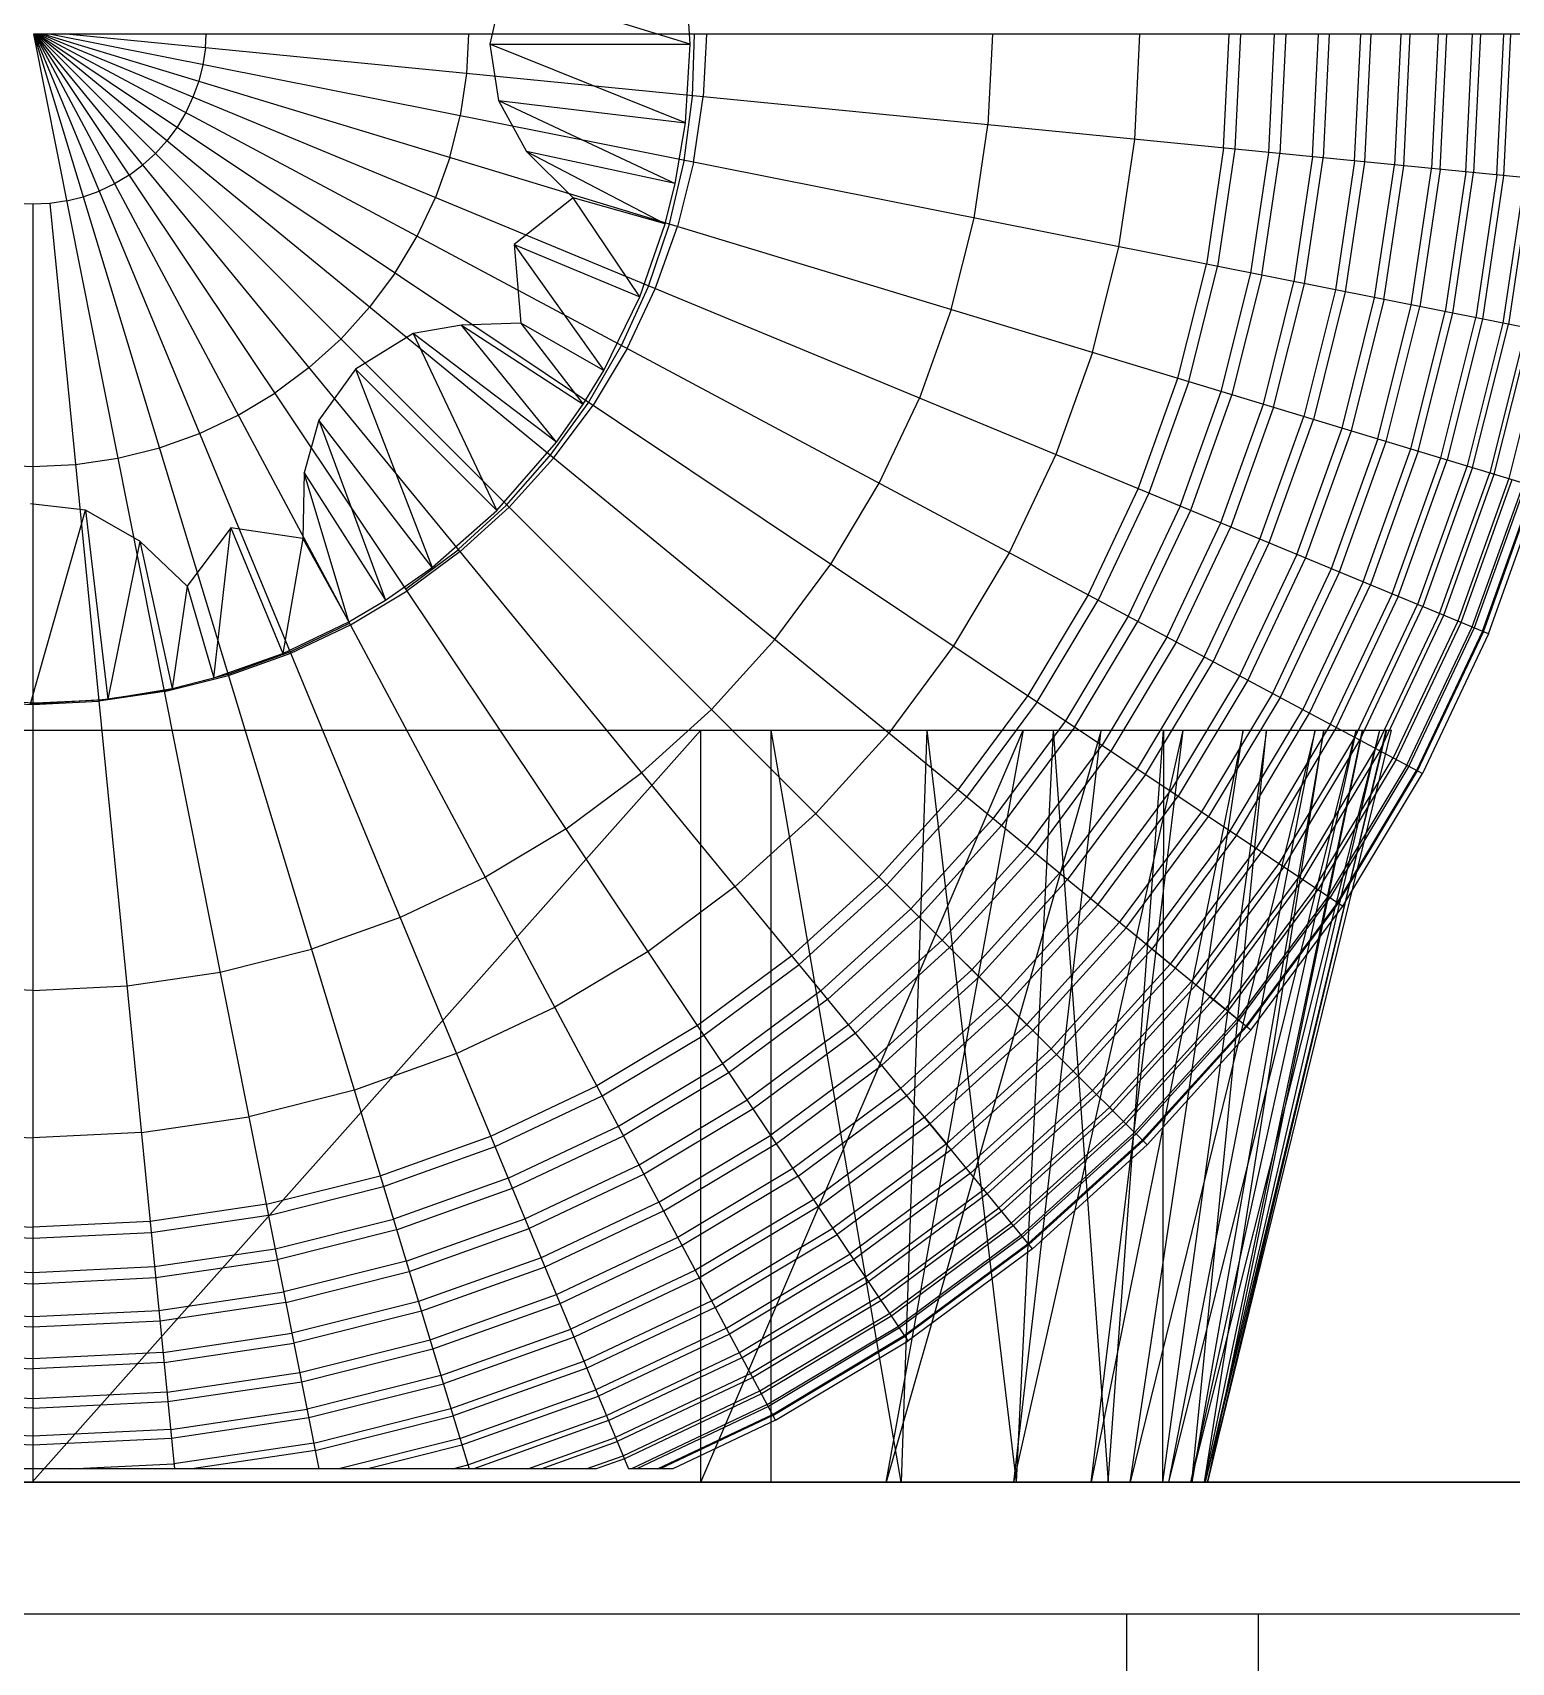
# Model space of a CAD drawing. Header units: inches. Extents: x 0 to 54693, y 0 to 31146.
# Drawn here: x 50960.3 to 51072.4, y 7954.7 to 8078.2 of the extents above; entities that cross this region are included whole.
import ezdxf

# ---------------------------------------------------------------- set-up
doc = ezdxf.new("R2010")
doc.units = ezdxf.units.IN
doc.header["$MEASUREMENT"] = 0
doc.layers.add('Added', color=3, linetype='Continuous')

msp = doc.modelspace()

# ---------------------------------------------------------------- linework, layer by layer
at = {"layer": 'Added', "linetype": 'Continuous', "lineweight": -2, "ltscale": 0.18}
for p, q in [((51010.14, 8077.34), (51009.77, 8083.4)), ((50995.94, 8081.72), (50994.97, 8077.34)), ((51010.14, 8077.34), (50995.94, 8081.72)), ((50960.38, 8078.1), (50982.01, 7969.35)), ((50960.4, 8078.1), (50960.38, 8078.1)), ((50960.4, 8078.1), (50993.39, 7969.35)), ((50960.43, 8078.1), (50960.4, 8078.1)), ((50960.43, 8078.1), (51005.48, 7969.35)), ((50960.46, 8078.1), (50960.43, 8078.1)), ((51016.62, 7973.04), (50960.46, 8078.1)), ((50960.49, 8078.1), (50960.46, 8078.1)), ((51026.67, 7979.06), (50960.49, 8078.1)), ((50960.53, 8078.1), (50960.49, 8078.1)), ((51036.09, 7986.04), (50960.53, 8078.1)), ((50960.58, 8078.1), (50960.53, 8078.1)), ((51029.81, 8008.87), (50960.58, 8078.1)), ((50960.7, 8078.1), (50960.58, 8078.1)), ((51052.64, 8002.6), (50960.63, 8078.1)), ((50960.8, 8078.1), (50960.7, 8078.1)), ((50960.7, 8078.1), (51059.62, 8012.01)), ((50960.93, 8078.1), (50960.8, 8078.1)), ((50960.8, 8078.1), (51065.64, 8022.06)), ((51070.66, 8032.65), (50960.93, 8078.1)), ((51079.73, 8078.1), (50960.93, 8078.1)), ((50961.15, 8078.1), (51074.6, 8043.69)), ((51077.45, 8055.06), (50961.58, 8078.1)), ((51079.17, 8066.65), (50962.87, 8078.1)), ((50973.4, 8077.07), (50973.45, 8078.1)), ((50993.33, 8078.1), (50993.19, 8075.12)), ((51010.32, 8073.39), (51010.46, 8078.1)), ((51011.37, 8078.1), (51011.14, 8073.35)), ((51033.05, 8078.1), (51032.71, 8071.22)), ((51043.84, 8070.13), (51044.23, 8078.1)), ((51050.57, 8069.46), (51051, 8078.1)), ((51051.86, 8078.1), (51051.43, 8069.38)), ((51054, 8069.13), (51054.44, 8078.1)), ((51055.28, 8078.1), (51054.83, 8069.04)), ((51057.32, 8068.8), (51057.77, 8078.1)), ((51058.58, 8078.1), (51058.12, 8068.72)), ((51060.5, 8068.49), (51060.97, 8078.1)), ((51061.74, 8078.1), (51061.26, 8068.41)), ((51064, 8078.1), (51063.52, 8068.19)), ((51064.23, 8068.12), (51064.72, 8078.1)), ((51066.84, 8078.1), (51066.34, 8067.91)), ((51066.99, 8067.85), (51067.49, 8078.1)), ((51068.94, 8067.66), (51069.45, 8078.1)), ((51070.04, 8078.1), (51069.52, 8067.6)), ((51071.29, 8067.42), (51071.82, 8078.1)), ((51072.33, 8078.1), (51071.8, 8067.37)), ((50973.4, 8077.07), (50973.21, 8075.79)), ((50994.97, 8077.34), (51010.14, 8077.34)), ((51009.78, 8071.4), (50994.97, 8077.34)), ((50994.97, 8077.34), (50995.61, 8073.09)), ((51009.78, 8071.4), (51010.14, 8077.34)), ((50973.21, 8075.79), (50972.9, 8074.54)), ((50993.19, 8075.12), (50992.71, 8071.91)), ((50972.9, 8074.54), (50972.46, 8073.33)), ((50972.46, 8073.33), (50971.91, 8072.16)), ((50995.61, 8073.09), (50997.75, 8069.22)), ((50995.61, 8073.09), (51009.01, 8066.79)), ((50995.61, 8073.09), (51009.78, 8071.4)), ((51009.68, 8068.54), (51010.32, 8073.39)), ((51010.4, 8068.39), (51011.14, 8073.35)), ((50971.91, 8072.16), (50971.25, 8071.05)), ((50991.92, 8068.77), (50992.71, 8071.91)), ((51009.01, 8066.79), (51009.78, 8071.4)), ((50971.25, 8071.05), (50970.48, 8070.02)), ((51031.67, 8064.16), (51032.71, 8071.22)), ((51042.63, 8061.98), (51043.84, 8070.13)), ((50968.66, 8068.2), (50969.62, 8069.06)), ((50970.48, 8070.02), (50969.62, 8069.06)), ((50997.75, 8069.22), (51001.28, 8065.7)), ((51009.01, 8066.79), (50997.75, 8069.22)), ((50997.75, 8069.22), (51008.24, 8063.72)), ((51050.57, 8069.46), (51049.27, 8060.66)), ((51051.43, 8069.38), (51050.11, 8060.49)), ((51052.64, 8059.99), (51054, 8069.13)), ((51053.47, 8059.83), (51054.83, 8069.04)), ((50967.63, 8067.43), (50968.66, 8068.2)), ((50991.92, 8068.77), (50990.83, 8065.72)), ((51008.57, 8063.72), (51009.68, 8068.47)), ((51010.4, 8068.39), (51009.19, 8063.53)), ((51009.68, 8068.47), (51009.68, 8068.54)), ((51057.32, 8068.8), (51055.91, 8059.34)), ((51056.71, 8059.18), (51058.12, 8068.72)), ((51060.5, 8068.49), (51059.05, 8058.72)), ((51061.26, 8068.41), (51059.8, 8058.57)), ((51062.02, 8058.12), (51063.52, 8068.19)), ((51062.72, 8057.98), (51064.23, 8068.12)), ((51064.8, 8057.57), (51066.34, 8067.91)), ((51066.99, 8067.85), (51065.45, 8057.44)), ((51068.94, 8067.66), (51067.37, 8057.06)), ((50966.52, 8066.77), (50965.36, 8066.22)), ((50967.63, 8067.43), (50966.52, 8066.77)), ((51008.24, 8063.72), (51009.01, 8066.79)), ((51067.94, 8056.95), (51069.52, 8067.6)), ((51071.29, 8067.42), (51069.69, 8056.6)), ((51071.8, 8067.37), (51070.19, 8056.5)), ((51073.38, 8067.22), (51071.74, 8056.19)), ((51073.8, 8067.18), (51072.16, 8056.11)), ((50960.33, 8065.22), (50959.04, 8065.28)), ((50961.62, 8065.28), (50960.33, 8065.22)), ((50960.33, 8065.22), (50960.33, 7968.35)), ((50962.89, 8065.47), (50961.62, 8065.28)), ((50961.62, 8065.28), (50971.06, 7969.35)), ((50962.89, 8065.47), (50964.14, 8065.78)), ((50964.14, 8065.78), (50965.36, 8066.22)), ((50989.45, 8062.79), (50990.83, 8065.72)), ((51001.28, 8065.7), (50996.8, 8062.16)), ((51006.33, 8058.21), (51001.28, 8065.7)), ((51008.24, 8063.72), (51001.28, 8065.7)), ((51029.93, 8057.24), (51031.67, 8064.16)), ((50987.78, 8060.01), (50989.45, 8062.79)), ((51006.33, 8058.21), (51008.24, 8063.72)), ((51006.95, 8058.94), (51008.55, 8063.63)), ((51007.5, 8058.81), (51009.19, 8063.53)), ((51008.55, 8063.63), (51008.57, 8063.72)), ((50996.8, 8062.16), (51006.33, 8058.21)), ((50996.8, 8062.16), (50997.3, 8056.19)), ((50996.8, 8062.16), (51003.59, 8052.61)), ((51040.63, 8053.99), (51042.63, 8061.98)), ((51047.11, 8052.03), (51049.27, 8060.66)), ((51047.93, 8051.78), (51050.11, 8060.49)), ((50987.78, 8060.01), (50985.85, 8057.41)), ((51050.4, 8051.03), (51052.64, 8059.99)), ((51053.47, 8059.83), (51051.2, 8050.79)), ((51053.59, 8050.06), (51055.91, 8059.34)), ((51054.36, 8049.83), (51056.71, 8059.18)), ((51003.59, 8052.61), (51006.33, 8058.21)), ((51004.93, 8054.51), (51006.95, 8058.94)), ((51005.36, 8054.29), (51007.5, 8058.81)), ((51059.05, 8058.72), (51056.65, 8049.13)), ((51059.8, 8058.57), (51057.38, 8048.91)), ((51059.55, 8048.25), (51062.02, 8058.12)), ((51062.72, 8057.98), (51060.24, 8048.05)), ((50985.85, 8057.41), (50983.68, 8055.01)), ((51029.93, 8057.24), (51027.53, 8050.52)), ((51062.26, 8047.43), (51064.8, 8057.57)), ((51062.89, 8047.24), (51065.45, 8057.44)), ((51064.76, 8046.67), (51067.37, 8057.06)), ((51065.32, 8046.5), (51067.94, 8056.95)), ((51067.03, 8045.99), (51069.69, 8056.6)), ((50989.15, 8055.41), (50984.77, 8052.71)), ((50992.81, 8056.06), (50989.15, 8055.41)), ((51000.02, 8047.19), (50989.15, 8055.41)), ((50989.15, 8055.41), (50995.49, 8041.99)), ((50997.3, 8056.19), (50992.81, 8056.06)), ((50992.81, 8056.06), (51002.03, 8050.05)), ((51000.02, 8047.19), (50992.81, 8056.06)), ((51003.59, 8052.61), (50997.3, 8056.19)), ((50997.3, 8056.19), (51002.03, 8050.05)), ((51070.19, 8056.5), (51067.51, 8045.84)), ((51071.74, 8056.19), (51069.03, 8045.38)), ((51069.44, 8045.25), (51072.16, 8056.11)), ((51073.51, 8055.84), (51070.76, 8044.85)), ((51071.09, 8044.75), (51073.85, 8055.77)), ((51074.98, 8055.55), (51072.19, 8044.42)), ((50981.27, 8052.83), (50983.68, 8055.01)), ((51002.4, 8050.13), (51004.89, 8054.42)), ((51005.36, 8054.29), (51002.78, 8049.99)), ((51004.89, 8054.42), (51004.93, 8054.51)), ((50981.27, 8052.83), (50978.67, 8050.9)), ((51040.63, 8053.99), (51037.85, 8046.24)), ((50984.77, 8052.71), (50982.01, 8048.84)), ((50995.49, 8041.99), (50984.77, 8052.71)), ((50984.77, 8052.71), (50990.58, 8037.68)), ((51002.03, 8050.05), (51003.59, 8052.61)), ((51044.11, 8043.65), (51047.11, 8052.03)), ((51047.93, 8051.78), (51044.9, 8043.32)), ((50975.89, 8049.23), (50978.67, 8050.9)), ((51024.48, 8044.07), (51027.53, 8050.52)), ((51047.29, 8042.33), (51050.4, 8051.03)), ((51051.2, 8050.79), (51048.06, 8042.01)), ((50972.96, 8047.85), (50975.89, 8049.23)), ((50999.54, 8046.18), (51002.4, 8050.13)), ((50999.79, 8045.96), (51002.78, 8049.99)), ((51000.02, 8047.19), (51002.03, 8050.05)), ((51050.37, 8041.06), (51053.59, 8050.06)), ((51054.36, 8049.83), (51051.12, 8040.75)), ((51053.32, 8039.83), (51056.65, 8049.13)), ((50982.01, 8048.84), (50980.88, 8044.86)), ((50990.58, 8037.68), (50982.01, 8048.84)), ((50982.01, 8048.84), (50987.05, 8035.2)), ((51054.03, 8039.54), (51057.38, 8048.91)), ((51056.12, 8038.67), (51059.55, 8048.25)), ((51060.24, 8048.05), (51056.78, 8038.4)), ((50966.77, 8045.97), (50969.91, 8046.76)), ((50969.91, 8046.76), (50972.96, 8047.85)), ((50995.49, 8041.99), (51000.02, 8047.19)), ((51062.26, 8047.43), (51058.74, 8037.59)), ((51059.35, 8037.34), (51062.89, 8047.24)), ((51061.16, 8036.59), (51064.76, 8046.67)), ((50957.09, 8045.49), (50960.33, 8045.33)), ((50960.33, 8045.33), (50963.56, 8045.49)), ((50963.56, 8045.49), (50966.77, 8045.97)), ((50996.19, 8042.39), (50999.49, 8046.11)), ((50999.79, 8045.96), (50996.43, 8042.25)), ((50999.49, 8046.11), (50999.54, 8046.18)), ((51037.85, 8046.24), (51034.33, 8038.8)), ((51065.32, 8046.5), (51061.7, 8036.36)), ((51063.34, 8035.68), (51067.03, 8045.99)), ((51063.81, 8035.49), (51067.51, 8045.84)), ((50980.88, 8044.86), (50980.78, 8039.89)), ((50980.88, 8044.86), (50987.05, 8035.2)), ((50984.27, 8033.55), (50980.88, 8044.86)), ((51069.03, 8045.38), (51065.28, 8034.88)), ((51069.44, 8045.25), (51065.67, 8034.72)), ((51066.94, 8034.19), (51070.76, 8044.85)), ((51067.26, 8034.06), (51071.09, 8044.75)), ((51072.19, 8044.42), (51068.33, 8033.62)), ((51068.57, 8033.52), (51072.44, 8044.34)), ((51020.81, 8037.94), (51024.48, 8044.07)), ((51040.3, 8035.61), (51044.11, 8043.65)), ((51044.9, 8043.32), (51041.06, 8035.2)), ((51069.41, 8033.17), (51073.32, 8044.08)), ((51073.48, 8044.03), (51069.57, 8033.1)), ((51070.19, 8032.85), (51074.12, 8043.83)), ((51070.27, 8032.81), (51074.2, 8043.81)), ((51070.66, 8032.65), (51074.6, 8043.69)), ((50964.31, 8042.03), (50960.14, 8042.51)), ((50960.14, 8027.34), (50964.31, 8042.03)), ((50968.43, 8039.68), (50964.31, 8042.03)), ((50964.31, 8042.03), (50966.01, 8027.69)), ((50990.58, 8037.68), (50995.49, 8041.99)), ((50992.58, 8039.06), (50996.19, 8042.39)), ((50996.43, 8042.25), (50992.72, 8038.89)), ((51047.29, 8042.33), (51043.34, 8033.98)), ((51048.06, 8042.01), (51044.08, 8033.59)), ((50975.32, 8040.68), (50972.02, 8036.27)), ((50974.03, 8029.32), (50975.32, 8040.68)), ((50980.78, 8039.89), (50975.32, 8040.68)), ((50975.32, 8040.68), (50979.27, 8031.15)), ((51046.28, 8032.41), (51050.37, 8041.06)), ((51046.99, 8032.03), (51051.12, 8040.75)), ((50968.43, 8039.68), (50966.01, 8027.69)), ((50972.02, 8036.27), (50968.43, 8039.68)), ((50968.43, 8039.68), (50970.89, 8028.51)), ((50980.78, 8039.89), (50979.27, 8031.15)), ((50980.78, 8039.89), (50984.27, 8033.55)), ((51049.1, 8030.9), (51053.32, 8039.83)), ((51049.78, 8030.54), (51054.03, 8039.54)), ((50988.6, 8036.05), (50992.55, 8039.03)), ((50992.72, 8038.89), (50988.69, 8035.9)), ((50992.55, 8039.03), (50992.58, 8039.06)), ((51034.33, 8038.8), (51030.1, 8031.73)), ((51056.12, 8038.67), (51051.77, 8029.47)), ((51056.78, 8038.4), (51052.4, 8029.14)), ((50987.05, 8035.2), (50990.58, 8037.68)), ((51016.55, 8032.21), (51020.81, 8037.94)), ((51058.74, 8037.59), (51054.27, 8028.14)), ((51059.35, 8037.34), (51054.85, 8027.83)), ((50972.02, 8036.27), (50970.89, 8028.51)), ((50972.02, 8036.27), (50974.03, 8029.32)), ((50984.4, 8033.33), (50988.69, 8035.9)), ((51040.3, 8035.61), (51035.73, 8027.97)), ((51061.16, 8036.59), (51056.58, 8026.91)), ((51057.09, 8026.63), (51061.7, 8036.36)), ((51063.34, 8035.68), (51058.66, 8025.79)), ((50984.27, 8033.55), (50987.05, 8035.2)), ((51036.44, 8027.5), (51041.06, 8035.2)), ((51063.81, 8035.49), (51059.11, 8025.55)), ((51060.51, 8024.8), (51065.28, 8034.88)), ((51060.89, 8024.6), (51065.67, 8034.72)), ((50979.27, 8031.15), (50984.27, 8033.55)), ((50979.87, 8031.31), (50984.33, 8033.45)), ((50979.87, 8031.18), (50984.4, 8033.33)), ((51043.34, 8033.98), (51038.59, 8026.06)), ((51039.29, 8025.59), (51044.08, 8033.59)), ((51066.94, 8034.19), (51062.1, 8023.95)), ((51062.41, 8023.79), (51067.26, 8034.06)), ((51068.33, 8033.62), (51063.42, 8023.25)), ((51063.65, 8023.13), (51068.57, 8033.52)), ((51064.46, 8022.69), (51069.41, 8033.17)), ((51069.57, 8033.1), (51064.61, 8022.61)), ((51016.55, 8032.21), (51011.76, 8026.92)), ((51046.28, 8032.41), (51041.36, 8024.21)), ((51046.99, 8032.03), (51042.03, 8023.76)), ((51070.19, 8032.85), (51065.2, 8022.3)), ((51065.28, 8022.26), (51070.27, 8032.81)), ((51070.66, 8032.65), (51065.64, 8022.06)), ((50974.03, 8029.32), (50979.27, 8031.15)), ((50975.15, 8029.5), (50979.87, 8031.18)), ((50975.2, 8029.62), (50979.87, 8031.31)), ((51030.1, 8031.73), (51025.19, 8025.12)), ((51049.1, 8030.9), (51044.02, 8022.43)), ((50970.29, 8028.28), (50975.15, 8029.5)), ((50970.39, 8028.39), (50975.2, 8029.62)), ((51044.66, 8022), (51049.78, 8030.54)), ((51051.77, 8029.47), (51046.54, 8020.75)), ((50970.29, 8028.28), (50965.33, 8027.54)), ((50965.48, 8027.66), (50970.39, 8028.39)), ((50966.01, 8027.69), (50970.89, 8028.51)), ((50970.89, 8028.51), (50974.03, 8029.32)), ((51052.4, 8029.14), (51047.14, 8020.35)), ((51054.27, 8028.14), (51048.9, 8019.17)), ((50955.32, 8027.54), (50960.33, 8027.3)), ((50955.56, 8027.66), (50960.52, 8027.41)), ((50960.14, 8027.34), (50966.01, 8027.69)), ((50960.33, 8027.3), (50965.33, 8027.54)), ((50960.52, 8027.41), (50965.48, 8027.66)), ((51011.76, 8026.92), (51006.47, 8022.13)), ((51035.73, 8027.97), (51030.43, 8020.82)), ((51036.44, 8027.5), (51031.09, 8020.28)), ((51054.85, 8027.83), (51049.44, 8018.81)), ((51051.07, 8017.72), (51056.58, 8026.91)), ((51038.59, 8026.06), (51033.09, 8018.64)), ((51051.56, 8017.4), (51057.09, 8026.63)), ((51058.66, 8025.79), (51053.04, 8016.41)), ((50856.27, 8025.35), (51063.3, 8025.35)), ((51010.96, 8025.35), (50960.27, 7968.35)), ((51010.96, 7968.35), (51035.37, 8025.35)), ((51010.96, 7968.35), (51010.96, 8025.35)), ((51026.14, 7968.35), (51016.27, 8025.35)), ((51016.27, 7968.35), (51016.27, 8025.35)), ((51025.19, 8025.12), (51019.66, 8019.02)), ((51041.29, 8025.35), (51024.99, 7968.35)), ((51028.07, 8025.35), (51026.14, 7968.35)), ((51028.07, 8025.35), (51030.06, 8008.63)), ((51035.37, 8025.35), (51030.44, 7998.31)), ((51039.29, 8025.59), (51033.74, 8018.11)), ((51034.67, 7968.35), (51041.29, 8025.35)), ((51034.67, 7968.35), (51047.52, 8025.35)), ((51037.65, 8025.35), (51034.86, 7968.35)), ((51037.65, 8025.35), (51041.82, 7968.35)), ((51040.53, 7968.35), (51047.52, 8025.35)), ((51052.07, 8025.35), (51040.53, 7968.35)), ((51041.82, 7968.35), (51046.02, 8025.35)), ((51057.52, 8025.35), (51043.5, 7968.35)), ((51043.5, 7968.35), (51052.07, 8025.35)), ((51046.02, 8025.35), (51045.95, 7968.35)), ((51053.82, 8025.35), (51045.95, 7968.35)), ((51046.42, 7968.35), (51060.63, 8025.35)), ((51046.42, 7968.35), (51057.52, 8025.35)), ((51062.39, 8025.35), (51048.06, 7968.35)), ((51060.63, 8025.35), (51048.06, 7968.35)), ((51058.17, 8025.35), (51048.17, 7968.35)), ((51048.17, 7968.35), (51053.82, 8025.35)), ((51049.12, 7968.35), (51061.1, 8025.35)), ((51049.12, 7968.35), (51058.17, 8025.35)), ((51062.39, 8025.35), (51049.18, 7968.35)), ((51062.92, 8025.35), (51049.18, 7968.35)), ((51049.36, 7968.35), (51063.3, 8025.35)), ((51049.36, 7968.35), (51062.92, 8025.35)), ((51061.1, 8025.35), (51049.36, 7968.35)), ((51062.86, 8025.35), (51049.36, 7968.35)), ((51059.11, 8025.55), (51053.46, 8016.12)), ((51054.78, 8015.24), (51060.51, 8024.8)), ((51055.14, 8015), (51060.89, 8024.6)), ((51062.92, 8025.35), (51063.3, 8025.35)), ((51035.66, 8016.53), (51041.36, 8024.21)), ((51036.29, 8016.01), (51042.03, 8023.76)), ((51062.1, 8023.95), (51056.28, 8014.24)), ((51062.41, 8023.79), (51056.57, 8014.05)), ((51057.52, 8013.41), (51063.42, 8023.25)), ((51000.74, 8017.87), (51006.47, 8022.13)), ((51044.02, 8022.43), (51038.14, 8014.5)), ((51044.66, 8022), (51038.73, 8014.01)), ((51063.65, 8023.13), (51057.74, 8013.26)), ((51064.46, 8022.69), (51058.5, 8012.76)), ((51064.61, 8022.61), (51058.64, 8012.66)), ((51059.2, 8012.29), (51065.2, 8022.3)), ((51059.27, 8012.24), (51065.28, 8022.26)), ((51059.62, 8012.01), (51065.64, 8022.06)), ((51030.43, 8020.82), (51024.45, 8014.23)), ((51040.48, 8012.57), (51046.54, 8020.75)), ((51025.06, 8013.62), (51031.09, 8020.28)), ((51041.03, 8012.12), (51047.14, 8020.35)), ((51019.66, 8019.02), (51013.56, 8013.49)), ((51033.09, 8018.64), (51026.88, 8011.8)), ((51048.9, 8019.17), (51042.67, 8010.78)), ((51043.18, 8010.36), (51049.44, 8018.81)), ((51000.74, 8017.87), (50994.62, 8014.21)), ((51033.74, 8018.11), (51027.48, 8011.2)), ((51051.07, 8017.72), (51044.69, 8009.12)), ((51051.56, 8017.4), (51045.14, 8008.75)), ((51029.24, 8009.44), (51035.66, 8016.53)), ((51029.81, 8008.87), (51036.29, 8016.01)), ((51053.04, 8016.41), (51046.52, 8007.62)), ((51046.91, 8007.29), (51053.46, 8016.12)), ((51038.14, 8014.5), (51031.5, 8007.18)), ((51048.14, 8006.29), (51054.78, 8015.24)), ((51055.14, 8015), (51048.47, 8006.02)), ((50994.62, 8014.21), (50988.16, 8011.15)), ((51013.56, 8013.49), (51006.95, 8008.58)), ((51024.45, 8014.23), (51017.86, 8008.25)), ((51018.4, 8007.59), (51025.06, 8013.62)), ((51025.06, 8013.62), (51027.48, 8011.2)), ((51032.05, 8006.64), (51038.73, 8014.01)), ((51056.28, 8014.24), (51049.53, 8005.14)), ((51056.57, 8014.05), (51049.8, 8004.93)), ((51057.52, 8013.41), (51050.69, 8004.19)), ((51050.89, 8004.03), (51057.74, 8013.26)), ((51033.65, 8005.03), (51040.48, 8012.57)), ((51041.03, 8012.12), (51034.15, 8004.53)), ((51058.5, 8012.76), (51051.6, 8003.45)), ((51051.73, 8003.34), (51058.64, 8012.66)), ((51059.2, 8012.29), (51052.25, 8002.91)), ((51059.27, 8012.24), (51052.32, 8002.86)), ((50988.16, 8011.15), (50981.44, 8008.75)), ((51026.88, 8011.8), (51020.04, 8005.59)), ((51020.57, 8004.95), (51027.48, 8011.2)), ((51052.64, 8002.6), (51059.62, 8012.01)), ((51035.65, 8003.03), (51042.67, 8010.78)), ((51043.18, 8010.36), (51036.11, 8002.57)), ((50974.52, 8007.01), (50981.44, 8008.75)), ((51006.95, 8008.58), (50999.88, 8004.35)), ((51029.24, 8009.44), (51022.15, 8003.02)), ((51022.67, 8002.39), (51029.81, 8008.87)), ((51033.65, 8005.03), (51029.24, 8009.44)), ((51030.06, 8008.63), (51029.81, 8008.87)), ((51029.81, 8008.87), (51030.06, 8008.63)), ((51030.06, 8008.63), (51034.86, 7968.35)), ((51032.05, 8006.64), (51030.06, 8008.63)), ((51030.06, 8008.63), (51032.05, 8006.64)), ((51044.69, 8009.12), (51037.5, 8001.18)), ((51037.91, 8000.77), (51045.14, 8008.75)), ((51046.52, 8007.62), (51044.69, 8009.12)), ((51017.86, 8008.25), (51010.71, 8002.95)), ((51011.18, 8002.24), (51018.4, 8007.59)), ((51031.5, 8007.18), (51024.18, 8000.54)), ((51039.17, 7999.51), (51046.52, 8007.62)), ((51039.53, 7999.15), (51046.91, 8007.29)), ((50960.33, 8005.62), (50953.2, 8005.97)), ((50960.33, 8005.62), (50967.46, 8005.97)), ((50967.46, 8005.97), (50974.52, 8007.01)), ((51032.05, 8006.64), (51024.67, 7999.95)), ((51035.65, 8003.03), (51032.05, 8006.64)), ((51048.14, 8006.29), (51040.65, 7998.03)), ((51048.47, 8006.02), (51040.95, 7997.73)), ((51020.04, 8005.59), (51012.62, 8000.09)), ((51020.57, 8004.95), (51013.09, 7999.39)), ((51033.65, 8005.03), (51026.11, 7998.2)), ((51049.53, 8005.14), (51041.93, 7996.75)), ((51042.17, 7996.51), (51049.8, 8004.93)), ((51049.53, 8005.14), (51050.69, 8004.19)), ((50992.44, 8000.83), (50999.88, 8004.35)), ((51034.15, 8004.53), (51026.56, 7997.65)), ((51034.15, 8004.53), (51037.5, 8001.18)), ((51042.99, 7995.69), (51050.69, 8004.19)), ((51050.89, 8004.03), (51043.17, 7995.51)), ((51051.6, 8003.45), (51043.82, 7994.86)), ((51051.73, 8003.34), (51050.89, 8004.03)), ((51010.71, 8002.95), (51003.08, 7998.38)), ((51003.48, 7997.62), (51011.18, 8002.24)), ((51022.15, 8003.02), (51014.47, 7997.32)), ((51022.67, 8002.39), (51014.92, 7996.65)), ((51036.11, 8002.57), (51028.32, 7995.5)), ((51030.44, 7998.31), (51035.65, 8003.03)), ((51035.65, 8003.03), (51030.44, 7998.31)), ((51037.5, 8001.18), (51035.65, 8003.03)), ((51039.17, 7999.51), (51036.11, 8002.57)), ((51043.94, 7994.74), (51051.73, 8003.34)), ((51052.25, 8002.91), (51044.41, 7994.27)), ((51044.47, 7994.21), (51052.32, 8002.86)), ((51052.64, 8002.6), (51044.77, 7993.91)), ((51052.64, 8002.6), (51052.25, 8002.91)), ((51037.5, 8001.18), (51029.56, 7993.99)), ((51029.56, 7993.99), (51037.5, 8001.18)), ((50992.44, 8000.83), (50984.69, 7998.05)), ((51004.7, 7995.34), (51012.62, 8000.09)), ((51024.18, 8000.54), (51016.25, 7994.66)), ((51016.68, 7994.02), (51024.67, 7999.95)), ((51037.91, 8000.77), (51029.93, 7993.54)), ((51037.91, 8000.77), (51040.95, 7997.73)), ((51013.09, 7999.39), (51005.09, 7994.6)), ((51031.06, 7992.16), (51039.17, 7999.51)), ((51031.39, 7991.77), (51039.53, 7999.15)), ((50984.69, 7998.05), (50976.7, 7996.05)), ((50995.03, 7994.57), (51003.08, 7998.38)), ((50995.36, 7993.78), (51003.48, 7997.62)), ((51006.27, 7992.4), (51014.47, 7997.32)), ((51017.93, 7992.14), (51026.11, 7998.2)), ((51018.33, 7991.54), (51026.56, 7997.65)), ((51024.99, 7968.35), (51030.44, 7998.31)), ((51027.91, 7996.01), (51030.44, 7998.31)), ((51030.44, 7998.31), (51027.91, 7996.01)), ((51032.39, 7990.54), (51040.65, 7998.03)), ((51032.66, 7990.21), (51040.95, 7997.73)), ((51040.65, 7998.03), (51042.17, 7996.51)), ((50968.55, 7994.85), (50976.7, 7996.05)), ((51014.92, 7996.65), (51006.65, 7991.69)), ((51027.91, 7996.01), (51019.51, 7989.78)), ((51027.91, 7996.01), (51029.56, 7993.99)), ((51033.54, 7989.15), (51041.93, 7996.75)), ((51033.76, 7988.88), (51042.17, 7996.51)), ((51041.93, 7996.75), (51043.17, 7995.51)), ((50952.1, 7994.85), (50960.33, 7994.44)), ((50968.55, 7994.85), (50960.33, 7994.44)), ((50996.35, 7991.39), (51004.7, 7995.34)), ((51019.87, 7989.24), (51028.32, 7995.5)), ((51034.49, 7987.99), (51042.99, 7995.69)), ((51043.17, 7995.51), (51034.65, 7987.79)), ((51035.23, 7987.08), (51043.82, 7994.86)), ((51043.94, 7994.74), (51035.34, 7986.95)), ((51044.77, 7993.91), (51042.99, 7995.69)), ((51044.77, 7993.91), (51043.94, 7994.74)), ((50986.65, 7991.57), (50995.03, 7994.57)), ((50986.9, 7990.75), (50995.36, 7993.78)), ((50996.67, 7990.62), (51005.09, 7994.6)), ((51007.78, 7989.58), (51016.25, 7994.66)), ((51008.14, 7988.9), (51016.68, 7994.02)), ((51029.56, 7993.99), (51020.96, 7987.61)), ((51029.93, 7993.54), (51021.29, 7987.12)), ((51044.41, 7994.27), (51035.77, 7986.43)), ((51044.47, 7994.21), (51035.82, 7986.36)), ((51036.09, 7986.04), (51044.77, 7993.91)), ((50997.62, 7988.31), (51006.27, 7992.4)), ((50978.02, 7989.41), (50986.65, 7991.57)), ((50996.35, 7991.39), (50987.65, 7988.28)), ((51006.65, 7991.69), (50997.93, 7987.57)), ((51009.21, 7986.91), (51017.93, 7992.14)), ((51018.33, 7991.54), (51009.54, 7986.28)), ((51031.06, 7992.16), (51022.27, 7985.64)), ((51031.39, 7991.77), (51022.56, 7985.22)), ((50978.19, 7988.57), (50986.9, 7990.75)), ((50987.89, 7987.48), (50996.67, 7990.62)), ((51023.44, 7983.9), (51032.39, 7990.54)), ((51032.66, 7990.21), (51023.68, 7983.55)), ((50978.02, 7989.41), (50969.22, 7988.11)), ((50978.19, 7988.57), (50969.3, 7987.25)), ((51007.78, 7989.58), (50998.85, 7985.36)), ((51008.14, 7988.9), (50999.14, 7984.65)), ((51019.51, 7989.78), (51010.54, 7984.41)), ((51019.87, 7989.24), (51010.85, 7983.83)), ((51024.44, 7982.4), (51033.54, 7989.15)), ((51033.76, 7988.88), (51024.63, 7982.11)), ((50951.44, 7988.11), (50960.33, 7987.67)), ((50969.22, 7988.11), (50960.33, 7987.67)), ((50978.69, 7986.04), (50987.65, 7988.28)), ((50987.89, 7987.48), (50978.85, 7985.21)), ((50988.62, 7985.09), (50997.62, 7988.31)), ((50988.85, 7984.32), (50997.93, 7987.57)), ((51011.77, 7982.1), (51020.96, 7987.61)), ((51025.27, 7981.16), (51034.49, 7987.99)), ((51034.65, 7987.79), (51025.42, 7980.94)), ((50960.33, 7986.81), (50951.36, 7987.25)), ((50969.3, 7987.25), (50960.33, 7986.81)), ((51000.01, 7982.56), (51009.21, 7986.91)), ((51000.28, 7981.9), (51009.54, 7986.28)), ((51012.05, 7981.59), (51021.29, 7987.12)), ((51035.23, 7987.08), (51025.93, 7980.18)), ((51035.34, 7986.95), (51026.02, 7980.04)), ((51026.39, 7979.48), (51035.77, 7986.43)), ((51035.82, 7986.36), (51026.44, 7979.41)), ((50969.55, 7984.68), (50978.69, 7986.04)), ((50969.64, 7983.85), (50978.85, 7985.21)), ((50988.62, 7985.09), (50979.34, 7982.77)), ((50998.85, 7985.36), (50989.55, 7982.03)), ((51012.89, 7980.02), (51022.27, 7985.64)), ((51022.56, 7985.22), (51013.13, 7979.57)), ((51036.09, 7986.04), (51026.67, 7979.06)), ((50951.02, 7983.85), (50960.33, 7983.39)), ((50951.1, 7984.68), (50960.33, 7984.23)), ((50960.33, 7984.23), (50969.55, 7984.68)), ((50960.33, 7983.39), (50969.64, 7983.85)), ((50979.5, 7981.97), (50988.85, 7984.32)), ((50999.14, 7984.65), (50989.77, 7981.3)), ((51010.54, 7984.41), (51001.09, 7979.94)), ((51010.85, 7983.83), (51001.34, 7979.33)), ((51013.88, 7978.17), (51023.44, 7983.9)), ((50969.88, 7981.36), (50979.34, 7982.77)), ((50990.43, 7979.13), (51000.01, 7982.56)), ((51014.08, 7977.79), (51023.68, 7983.55)), ((51024.44, 7982.4), (51014.73, 7976.58)), ((50950.78, 7981.36), (50960.33, 7980.89)), ((50960.33, 7980.89), (50969.88, 7981.36)), ((50979.5, 7981.97), (50969.96, 7980.56)), ((50989.55, 7982.03), (50979.96, 7979.63)), ((50989.77, 7981.3), (50980.11, 7978.88)), ((50990.63, 7978.45), (51000.28, 7981.9)), ((51002.09, 7977.52), (51011.77, 7982.1)), ((51012.05, 7981.59), (51002.32, 7976.98)), ((51024.63, 7982.11), (51014.89, 7976.28)), ((51015.43, 7975.26), (51025.27, 7981.16)), ((50960.33, 7980.09), (50950.7, 7980.56)), ((50969.96, 7980.56), (50960.33, 7980.09)), ((50991.25, 7976.42), (51001.09, 7979.94)), ((51012.89, 7980.02), (51003, 7975.34)), ((51025.42, 7980.94), (51015.55, 7975.03)), ((51015.99, 7974.22), (51025.93, 7980.18)), ((51026.02, 7980.04), (51016.07, 7974.07)), ((50970.19, 7978.18), (50979.96, 7979.63)), ((50970.27, 7977.42), (50980.11, 7978.88)), ((50980.56, 7976.66), (50990.43, 7979.13)), ((51001.34, 7979.33), (50991.44, 7975.79)), ((51013.13, 7979.57), (51003.19, 7974.87)), ((51016.38, 7973.48), (51026.39, 7979.48)), ((51016.42, 7973.4), (51026.44, 7979.41)), ((51016.62, 7973.04), (51026.67, 7979.06)), ((50960.33, 7977.7), (50950.46, 7978.18)), ((50970.19, 7978.18), (50960.33, 7977.7)), ((50980.7, 7975.96), (50990.63, 7978.45)), ((50992.01, 7973.92), (51002.09, 7977.52)), ((51003.8, 7973.4), (51013.88, 7978.17)), ((51003.96, 7973.01), (51014.08, 7977.79)), ((50950.39, 7977.42), (50960.33, 7976.93)), ((50970.27, 7977.42), (50960.33, 7976.93)), ((50970.49, 7975.16), (50980.56, 7976.66)), ((50991.25, 7976.42), (50981.11, 7973.88)), ((51002.32, 7976.98), (50992.18, 7973.36)), ((51014.73, 7976.58), (51004.49, 7971.74)), ((51014.89, 7976.28), (51004.62, 7971.42)), ((50960.33, 7974.67), (50950.16, 7975.16)), ((50970.49, 7975.16), (50960.33, 7974.67)), ((50970.56, 7974.45), (50980.7, 7975.96)), ((50981.24, 7973.24), (50991.44, 7975.79)), ((50992.69, 7971.65), (51003, 7975.34)), ((51005.06, 7970.35), (51015.43, 7975.26)), ((51015.55, 7975.03), (51005.16, 7970.12)), ((50960.33, 7973.95), (50950.09, 7974.45)), ((50960.33, 7973.95), (50970.56, 7974.45)), ((50970.77, 7972.34), (50981.11, 7973.88)), ((50981.62, 7971.31), (50992.01, 7973.92)), ((50992.84, 7971.17), (51003.19, 7974.87)), ((51015.99, 7974.22), (51005.69, 7969.35)), ((51016.07, 7974.07), (51006.09, 7969.35)), ((51016.42, 7973.4), (51016.07, 7974.07)), ((50970.83, 7971.69), (50981.24, 7973.24)), ((50981.73, 7970.74), (50992.18, 7973.36)), ((50993.3, 7969.65), (51003.8, 7973.4)), ((51003.96, 7973.01), (50993.75, 7969.35)), ((51007.66, 7969.35), (51016.38, 7973.48)), ((51016.42, 7973.4), (51007.86, 7969.35)), ((51016.62, 7973.04), (51008.83, 7969.35)), ((50949.82, 7971.69), (50960.33, 7971.18)), ((50960.33, 7971.83), (50949.89, 7972.34)), ((50970.77, 7972.34), (50960.33, 7971.83)), ((50960.33, 7971.18), (50970.83, 7971.69)), ((50981.62, 7971.31), (50971.02, 7969.74)), ((50992.69, 7971.65), (50983.51, 7969.35)), ((50997.83, 7969.35), (51004.49, 7971.74)), ((50998.85, 7969.35), (51004.62, 7971.42)), ((50981.73, 7970.74), (50972.38, 7969.35)), ((50985.6, 7969.35), (50992.84, 7971.17)), ((51002.26, 7969.35), (51005.06, 7970.35)), ((51005.16, 7970.12), (51003.03, 7969.35)), ((51003.03, 7969.35), (50917.62, 7969.35)), ((50963.1, 7969.35), (50971.02, 7969.74)), ((50992.12, 7969.35), (50993.3, 7969.65)), ((51008.83, 7969.35), (51005.48, 7969.35)), ((50653.23, 7968.35), (51253.23, 7968.35)), ((51253.23, 7968.35), (50653.23, 7968.35)), ((50870.72, 7968.35), (51049.36, 7968.35)), ((51253.23, 7958.35), (50663.23, 7958.35)), ((51043.23, 7528.35), (51043.23, 7958.35)), ((51053.23, 7528.35), (51053.23, 7958.35))]:
    msp.add_line(p, q, dxfattribs=at)

doc.saveas('drawing.dxf')
